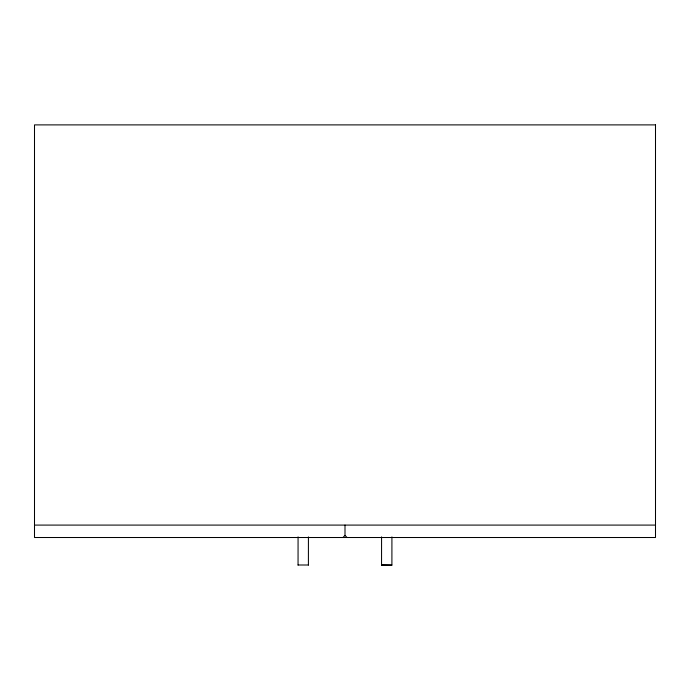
<?xml version="1.0" encoding="UTF-8"?>
<svg xmlns="http://www.w3.org/2000/svg" width="690" height="690" viewBox="0 0 690 690"><rect width="100%" height="100%" fill="white"/><g stroke="black" fill="none" stroke-linecap="round" stroke-linejoin="round"><path stroke-width="1.03" d="M298.054 565.11L298.071 536.855M298.054 564.998L308.404 565.007M308.404 565.101L308.421 536.906M381.553 565.11L381.57 536.855M391.903 565.101L381.553 564.998L391.903 565.101L391.92 536.906M342.93 537.51L345 535.44L345 525.09M34.5 525.09L655.5 525.09M345 535.44L347.07 537.51M655.5 124.89L34.5 124.89L34.5 537.51L655.5 537.51L655.5 124.89"/></g></svg>
